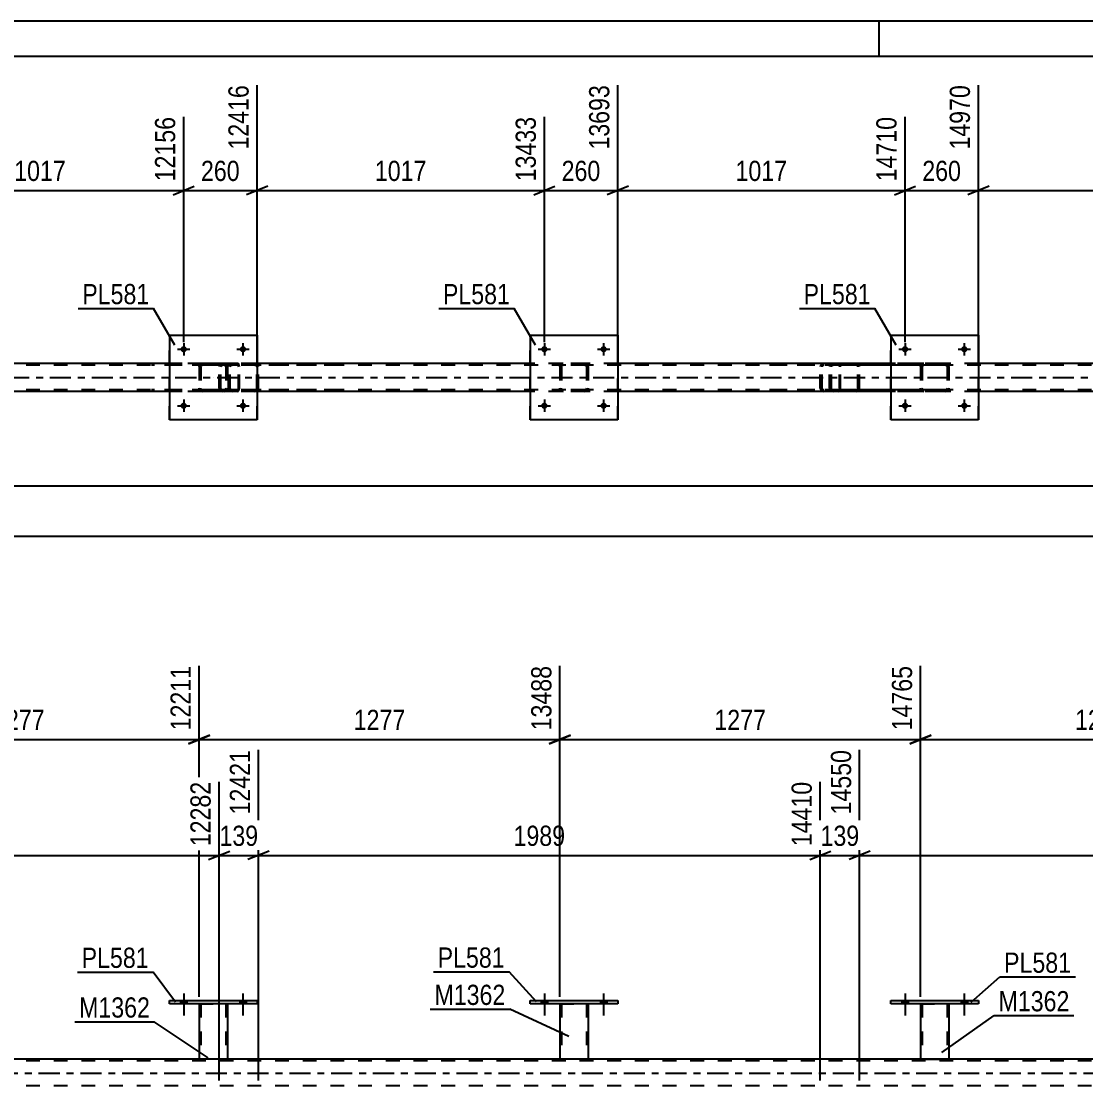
# Model space of a CAD drawing. Header units: millimetres. Extents: x 0 to 841, y 0 to 594.
# Drawn here: x 509.5 to 660.3, y 443.2 to 594 of the extents above; entities that cross this region are included whole.
import ezdxf

# ---------------------------------------------------------------- set-up
doc = ezdxf.new("R2010")
doc.units = ezdxf.units.MM
doc.linetypes.add('DXK_LINE_DOT2', pattern=[3.9198, 1.9599, -1.9599])
doc.linetypes.add('DXK_LINE_DOT3', pattern=[5.9187, 2.979, -0.9799, 0.9799, -0.9799])
doc.styles.add('Arial Narrow', font='ARIALN.TTF', dxfattribs={"height": 0.2})

# ---------------------------------------------------------------- blocks, each defined once
blk = doc.blocks.new('Unknown-283133386-1135')
at = {"color": 5, "linetype": 'Continuous'}
for p, q in [((841, 594), (0, 594)), ((631, 589), (631, 594)), ((836, 589), (5, 589))]:
    blk.add_line(p, q, dxfattribs=at)
blk = doc.blocks.new('Part-283133386-5080 - 5061')
at = {"color": 2, "linetype": 'Continuous'}
for p, q in [((632.67, 549.55), (632.67, 537.55)), ((632.67, 549.55), (645.07, 549.55)), ((645.07, 549.55), (645.07, 537.55)), ((645.07, 537.55), (632.67, 537.55))]:
    blk.add_line(p, q, dxfattribs=at)
at = {"color": 7, "linetype": 'DXK_LINE_DOT2'}
for p, q in [((632.67, 537.55), (632.67, 549.55)), ((645.07, 537.55), (645.07, 549.55))]:
    blk.add_line(p, q, dxfattribs=at)
blk = doc.blocks.new('Part-283133386-5081 - 5061')
at = {"color": 7, "linetype": 'DXK_LINE_DOT2'}
for p, q in [((636.87, 545.07), (636.9, 545.25)), ((636.9, 545.25), (636.87, 545.07)), ((636.87, 545.07), (636.87, 542.03)), ((637.11, 545.07), (637.13, 545.16)), ((637.11, 545.07), (637.11, 542.03)), ((637.13, 545.16), (637.18, 545.24)), ((637.16, 545.51), (637.35, 545.55)), ((637.35, 545.55), (637.16, 545.51)), ((637.18, 545.24), (637.26, 545.29)), ((637.26, 545.29), (637.35, 545.31)), ((640.39, 545.55), (637.35, 545.55)), ((640.39, 545.31), (637.35, 545.31)), ((640.39, 545.55), (640.57, 545.51)), ((640.57, 545.51), (640.39, 545.55)), ((640.39, 545.31), (640.48, 545.29)), ((640.48, 545.29), (640.56, 545.24)), ((640.56, 545.24), (640.61, 545.16)), ((640.61, 545.16), (640.63, 545.07)), ((640.63, 545.07), (640.63, 542.03)), ((640.83, 545.25), (640.87, 545.07)), ((640.87, 545.07), (640.83, 545.25)), ((640.87, 545.07), (640.87, 542.03)), ((636.9, 541.85), (636.87, 542.03)), ((636.87, 542.03), (636.9, 541.85)), ((637.13, 541.94), (637.11, 542.03)), ((637.18, 541.86), (637.13, 541.94)), ((637.35, 541.55), (637.16, 541.59)), ((637.16, 541.59), (637.35, 541.55)), ((637.26, 541.81), (637.18, 541.86)), ((637.35, 541.79), (637.26, 541.81)), ((640.39, 541.79), (637.35, 541.79)), ((640.39, 541.55), (637.35, 541.55)), ((640.48, 541.81), (640.39, 541.79)), ((640.57, 541.59), (640.39, 541.55)), ((640.39, 541.55), (640.57, 541.59)), ((640.56, 541.86), (640.48, 541.81)), ((640.61, 541.94), (640.56, 541.86)), ((640.63, 542.03), (640.61, 541.94)), ((640.87, 542.03), (640.83, 541.85)), ((640.83, 541.85), (640.87, 542.03))]:
    blk.add_line(p, q, dxfattribs=at)
at = {"color": 7, "linetype": 'DXK_LINE_DOT3'}
blk.add_line((638.87, 543.55), (638.87, 543.55), dxfattribs=at)
at = {"color": 7, "linetype": 'DXK_LINE_DOT2'}
for centre, start, end in [((637.35, 545.07), 112.5, 157.5), ((637.35, 545.07), 112.5, 157.5), ((640.39, 545.07), 22.5, 67.5), ((640.39, 545.07), 22.5, 67.5), ((637.35, 542.03), 202.5, 247.5), ((637.35, 542.03), 202.5, 247.5), ((640.39, 542.03), 292.5, 337.5), ((640.39, 542.03), 292.5, 337.5)]:
    blk.add_arc(centre, 0.48, start, end, dxfattribs=at)
blk = doc.blocks.new('Part-283133386-5291 - 5061')
at = {"color": 7, "linetype": 'DXK_LINE_DOT2'}
for p, q in [((766.93, 545.31), (105.18, 545.31)), ((542.91, 545.55), (530.51, 545.55)), ((593.99, 545.55), (581.59, 545.55)), ((645.07, 545.55), (632.67, 545.55)), ((766.93, 541.79), (105.18, 541.79)), ((542.91, 541.55), (530.51, 541.55)), ((593.99, 541.55), (581.59, 541.55)), ((645.07, 541.55), (632.67, 541.55))]:
    blk.add_line(p, q, dxfattribs=at)
at = {"color": 2, "linetype": 'Continuous'}
for p, q in [((530.51, 545.55), (491.83, 545.55)), ((581.59, 545.55), (542.91, 545.55)), ((632.67, 545.55), (593.99, 545.55)), ((683.75, 545.55), (645.07, 545.55)), ((530.51, 541.55), (491.83, 541.55)), ((581.59, 541.55), (542.91, 541.55)), ((632.67, 541.55), (593.99, 541.55)), ((683.75, 541.55), (645.07, 541.55))]:
    blk.add_line(p, q, dxfattribs=at)
at = {"color": 7, "linetype": 'DXK_LINE_DOT3'}
blk.add_line((105.18, 543.55), (766.93, 543.55), dxfattribs=at)
blk = doc.blocks.new('Part-283133386-5086 - 5061')
at = {"color": 2, "linetype": 'Continuous'}
for p, q in [((581.59, 549.55), (581.59, 537.55)), ((581.59, 549.55), (593.99, 549.55)), ((593.99, 549.55), (593.99, 537.55)), ((593.99, 537.55), (581.59, 537.55))]:
    blk.add_line(p, q, dxfattribs=at)
at = {"color": 7, "linetype": 'DXK_LINE_DOT2'}
for p, q in [((581.59, 537.55), (581.59, 549.55)), ((593.99, 537.55), (593.99, 549.55))]:
    blk.add_line(p, q, dxfattribs=at)
blk = doc.blocks.new('Part-283133386-5087 - 5061')
at = {"color": 7, "linetype": 'DXK_LINE_DOT2'}
for p, q in [((585.79, 545.07), (585.82, 545.25)), ((585.82, 545.25), (585.79, 545.07)), ((585.79, 545.07), (585.79, 542.03)), ((586.03, 545.07), (586.04, 545.16)), ((586.03, 545.07), (586.03, 542.03)), ((586.04, 545.16), (586.1, 545.24)), ((586.08, 545.51), (586.27, 545.55)), ((586.27, 545.55), (586.08, 545.51)), ((586.1, 545.24), (586.17, 545.29)), ((586.17, 545.29), (586.27, 545.31)), ((589.31, 545.55), (586.27, 545.55)), ((589.31, 545.31), (586.27, 545.31)), ((589.31, 545.55), (589.49, 545.51)), ((589.49, 545.51), (589.31, 545.55)), ((589.31, 545.31), (589.4, 545.29)), ((589.4, 545.29), (589.48, 545.24)), ((589.48, 545.24), (589.53, 545.16)), ((589.53, 545.16), (589.55, 545.07)), ((589.55, 545.07), (589.55, 542.03)), ((589.75, 545.25), (589.79, 545.07)), ((589.79, 545.07), (589.75, 545.25)), ((589.79, 545.07), (589.79, 542.03)), ((585.82, 541.85), (585.79, 542.03)), ((585.79, 542.03), (585.82, 541.85)), ((586.04, 541.94), (586.03, 542.03)), ((586.1, 541.86), (586.04, 541.94)), ((586.27, 541.55), (586.08, 541.59)), ((586.08, 541.59), (586.27, 541.55)), ((586.17, 541.81), (586.1, 541.86)), ((586.27, 541.79), (586.17, 541.81)), ((589.31, 541.79), (586.27, 541.79)), ((589.31, 541.55), (586.27, 541.55)), ((589.4, 541.81), (589.31, 541.79)), ((589.49, 541.59), (589.31, 541.55)), ((589.31, 541.55), (589.49, 541.59)), ((589.48, 541.86), (589.4, 541.81)), ((589.53, 541.94), (589.48, 541.86)), ((589.55, 542.03), (589.53, 541.94)), ((589.79, 542.03), (589.75, 541.85)), ((589.75, 541.85), (589.79, 542.03))]:
    blk.add_line(p, q, dxfattribs=at)
at = {"color": 7, "linetype": 'DXK_LINE_DOT3'}
blk.add_line((587.79, 543.55), (587.79, 543.55), dxfattribs=at)
at = {"color": 7, "linetype": 'DXK_LINE_DOT2'}
for centre, start, end in [((586.27, 545.07), 112.5, 157.5), ((586.27, 545.07), 112.5, 157.5), ((589.31, 545.07), 22.5, 67.5), ((589.31, 545.07), 22.5, 67.5), ((586.27, 542.03), 202.5, 247.5), ((586.27, 542.03), 202.5, 247.5), ((589.31, 542.03), 292.5, 337.5), ((589.31, 542.03), 292.5, 337.5)]:
    blk.add_arc(centre, 0.48, start, end, dxfattribs=at)
blk = doc.blocks.new('Part-283133386-5197 - 5061')
at = {"color": 7, "linetype": 'DXK_LINE_DOT2'}
for p, q in [((540.13, 545.55), (527.97, 545.55)), ((540.13, 545.31), (527.97, 545.31)), ((537.57, 545.25), (537.53, 545.07)), ((537.53, 542.03), (537.53, 545.07)), ((537.79, 545.07), (537.81, 545.16)), ((537.79, 542.03), (537.79, 545.07)), ((537.81, 545.16), (537.86, 545.24)), ((538.04, 545.55), (537.85, 545.51)), ((537.86, 545.24), (537.94, 545.29)), ((537.94, 545.29), (538.04, 545.31)), ((538.85, 545.55), (538.85, 545.31)), ((540.23, 545.51), (540.13, 545.55)), ((540.13, 545.31), (540.18, 545.29)), ((540.18, 545.29), (540.22, 545.24)), ((540.22, 545.24), (540.25, 545.16)), ((540.32, 545.41), (540.23, 545.51)), ((540.25, 545.16), (540.26, 545.07)), ((540.26, 542.03), (540.26, 545.07)), ((540.38, 545.25), (540.32, 545.41)), ((540.4, 545.07), (540.38, 545.25)), ((540.4, 542.03), (540.4, 545.07)), ((540.13, 541.79), (527.97, 541.79)), ((540.13, 541.55), (527.97, 541.55)), ((537.53, 542.03), (537.57, 541.85)), ((537.81, 541.94), (537.79, 542.03)), ((537.86, 541.86), (537.81, 541.94)), ((537.85, 541.59), (538.04, 541.55)), ((537.94, 541.81), (537.86, 541.86)), ((538.04, 541.79), (537.94, 541.81)), ((538.85, 541.55), (538.85, 541.79)), ((540.18, 541.81), (540.13, 541.79)), ((540.13, 541.55), (540.23, 541.59)), ((540.22, 541.86), (540.18, 541.81)), ((540.25, 541.94), (540.22, 541.86)), ((540.23, 541.59), (540.32, 541.69)), ((540.26, 542.03), (540.25, 541.94)), ((540.32, 541.69), (540.38, 541.85)), ((540.38, 541.85), (540.4, 542.03))]:
    blk.add_line(p, q, dxfattribs=at)
for centre, start, end in [((538.02, 545.05), 111.1941, 156.1506), ((538.02, 542.04), 203.8494, 248.8059)]:
    blk.add_arc(centre, 0.492, start, end, dxfattribs=at)
blk = doc.blocks.new('Part-283133386-5209 - 5061')
at = {"color": 7, "linetype": 'DXK_LINE_DOT2'}
for p, q in [((624.03, 545.25), (623.99, 545.07)), ((623.99, 542.03), (623.99, 545.07)), ((624.24, 545.07), (624.26, 545.16)), ((624.24, 542.03), (624.24, 545.07)), ((624.26, 545.16), (624.32, 545.24)), ((624.5, 545.55), (624.3, 545.51)), ((624.32, 545.24), (624.4, 545.29)), ((624.4, 545.29), (624.5, 545.31)), ((639.49, 545.55), (624.5, 545.55)), ((639.49, 545.31), (624.5, 545.31)), ((627.93, 545.51), (627.73, 545.55)), ((627.73, 545.31), (627.83, 545.29)), ((627.83, 545.29), (627.91, 545.24)), ((627.91, 545.24), (627.97, 545.16)), ((627.97, 545.16), (627.99, 545.07)), ((627.99, 542.03), (627.99, 545.07)), ((628.24, 545.07), (628.2, 545.25)), ((628.24, 542.03), (628.24, 545.07)), ((623.99, 542.03), (624.03, 541.85)), ((624.26, 541.94), (624.24, 542.03)), ((624.32, 541.86), (624.26, 541.94)), ((624.3, 541.59), (624.5, 541.55)), ((624.4, 541.81), (624.32, 541.86)), ((624.5, 541.79), (624.4, 541.81)), ((639.49, 541.79), (624.5, 541.79)), ((639.49, 541.55), (624.5, 541.55)), ((627.83, 541.81), (627.73, 541.79)), ((627.73, 541.55), (627.93, 541.59)), ((627.91, 541.86), (627.83, 541.81)), ((627.97, 541.94), (627.91, 541.86)), ((627.99, 542.03), (627.97, 541.94)), ((628.2, 541.85), (628.24, 542.03))]:
    blk.add_line(p, q, dxfattribs=at)
for centre, start, end in [((624.48, 545.05), 110.7583, 155.68), ((627.75, 545.05), 24.32, 69.2417), ((624.48, 542.05), 204.32, 249.2417), ((627.75, 542.05), 290.7583, 335.68)]:
    blk.add_arc(centre, 0.496, start, end, dxfattribs=at)
blk = doc.blocks.new('Part-283133386-5092 - 5061')
at = {"color": 2, "linetype": 'Continuous'}
for p, q in [((530.51, 549.55), (530.51, 537.55)), ((530.51, 549.55), (542.91, 549.55)), ((542.91, 549.55), (542.91, 537.55)), ((542.91, 537.55), (530.51, 537.55))]:
    blk.add_line(p, q, dxfattribs=at)
at = {"color": 7, "linetype": 'DXK_LINE_DOT2'}
for p, q in [((530.51, 537.55), (530.51, 549.55)), ((542.91, 537.55), (542.91, 549.55))]:
    blk.add_line(p, q, dxfattribs=at)
blk = doc.blocks.new('Part-283133386-5093 - 5061')
at = {"color": 7, "linetype": 'DXK_LINE_DOT2'}
for p, q in [((534.71, 545.07), (534.74, 545.25)), ((534.74, 545.25), (534.71, 545.07)), ((534.71, 545.07), (534.71, 542.03)), ((534.95, 545.07), (534.96, 545.16)), ((534.95, 545.07), (534.95, 542.03)), ((534.96, 545.16), (535.02, 545.24)), ((535, 545.51), (535.19, 545.55)), ((535.19, 545.55), (535, 545.51)), ((535.02, 545.24), (535.09, 545.29)), ((535.09, 545.29), (535.19, 545.31)), ((538.23, 545.55), (535.19, 545.55)), ((538.23, 545.31), (535.19, 545.31)), ((538.23, 545.55), (538.41, 545.51)), ((538.41, 545.51), (538.23, 545.55)), ((538.23, 545.31), (538.32, 545.29)), ((538.32, 545.29), (538.4, 545.24)), ((538.4, 545.24), (538.45, 545.16)), ((538.45, 545.16), (538.47, 545.07)), ((538.47, 545.07), (538.47, 542.03)), ((538.67, 545.25), (538.71, 545.07)), ((538.71, 545.07), (538.67, 545.25)), ((538.71, 545.07), (538.71, 542.03)), ((534.74, 541.85), (534.71, 542.03)), ((534.71, 542.03), (534.74, 541.85)), ((534.96, 541.94), (534.95, 542.03)), ((535.02, 541.86), (534.96, 541.94)), ((535.19, 541.55), (535, 541.59)), ((535, 541.59), (535.19, 541.55)), ((535.09, 541.81), (535.02, 541.86)), ((535.19, 541.79), (535.09, 541.81)), ((538.23, 541.79), (535.19, 541.79)), ((538.23, 541.55), (535.19, 541.55)), ((538.32, 541.81), (538.23, 541.79)), ((538.41, 541.59), (538.23, 541.55)), ((538.23, 541.55), (538.41, 541.59)), ((538.4, 541.86), (538.32, 541.81)), ((538.45, 541.94), (538.4, 541.86)), ((538.47, 542.03), (538.45, 541.94)), ((538.71, 542.03), (538.67, 541.85)), ((538.67, 541.85), (538.71, 542.03))]:
    blk.add_line(p, q, dxfattribs=at)
at = {"color": 7, "linetype": 'DXK_LINE_DOT3'}
blk.add_line((536.71, 543.55), (536.71, 543.55), dxfattribs=at)
at = {"color": 7, "linetype": 'DXK_LINE_DOT2'}
for centre, start, end in [((535.19, 545.07), 112.5, 157.5), ((535.19, 545.07), 112.5, 157.5), ((538.23, 545.07), 22.5, 67.5), ((538.23, 545.07), 22.5, 67.5), ((535.19, 542.03), 202.5, 247.5), ((535.19, 542.03), 202.5, 247.5), ((538.23, 542.03), 292.5, 337.5), ((538.23, 542.03), 292.5, 337.5)]:
    blk.add_arc(centre, 0.48, start, end, dxfattribs=at)
blk = doc.blocks.new('Part-283133386-5196 - 5061')
at = {"color": 7, "linetype": 'DXK_LINE_DOT2'}
for p, q in [((625.26, 545.55), (613.11, 545.55)), ((625.26, 545.31), (613.11, 545.31)), ((622.71, 545.25), (622.67, 545.07)), ((622.67, 542.03), (622.67, 545.07)), ((622.92, 545.07), (622.94, 545.16)), ((622.92, 542.03), (622.92, 545.07)), ((622.94, 545.16), (622.99, 545.24)), ((623.17, 545.55), (622.98, 545.51)), ((622.99, 545.24), (623.08, 545.29)), ((623.08, 545.29), (623.17, 545.31)), ((623.99, 545.31), (623.99, 545.55)), ((625.37, 545.51), (625.26, 545.55)), ((625.26, 545.31), (625.31, 545.29)), ((625.31, 545.29), (625.36, 545.24)), ((625.36, 545.24), (625.39, 545.16)), ((625.45, 545.41), (625.37, 545.51)), ((625.39, 545.16), (625.4, 545.07)), ((625.4, 542.03), (625.4, 545.07)), ((625.51, 545.25), (625.45, 545.41)), ((625.53, 545.07), (625.51, 545.25)), ((625.53, 542.03), (625.53, 545.07)), ((625.26, 541.79), (613.11, 541.79)), ((625.26, 541.55), (613.11, 541.55)), ((622.67, 542.03), (622.71, 541.85)), ((622.94, 541.94), (622.92, 542.03)), ((622.99, 541.86), (622.94, 541.94)), ((622.98, 541.59), (623.17, 541.55)), ((623.08, 541.81), (622.99, 541.86)), ((623.17, 541.79), (623.08, 541.81)), ((623.99, 541.59), (623.99, 541.79)), ((623.99, 541.55), (623.99, 541.59)), ((625.31, 541.81), (625.26, 541.79)), ((625.26, 541.55), (625.37, 541.59)), ((625.36, 541.86), (625.31, 541.81)), ((625.39, 541.94), (625.36, 541.86)), ((625.37, 541.59), (625.45, 541.69)), ((625.4, 542.03), (625.39, 541.94)), ((625.45, 541.69), (625.51, 541.85)), ((625.51, 541.85), (625.53, 542.03))]:
    blk.add_line(p, q, dxfattribs=at)
for centre, start, end in [((623.16, 545.05), 111.1941, 156.1506), ((623.16, 542.04), 203.8494, 248.8059)]:
    blk.add_arc(centre, 0.492, start, end, dxfattribs=at)
blk = doc.blocks.new('Part-283133386-5208 - 5061')
at = {"color": 7, "linetype": 'DXK_LINE_DOT2'}
for p, q in [((538.89, 545.25), (538.85, 545.07)), ((538.85, 542.03), (538.85, 545.07)), ((539.11, 545.07), (539.13, 545.16)), ((539.11, 542.03), (539.11, 545.07)), ((539.13, 545.16), (539.18, 545.24)), ((539.36, 545.55), (539.17, 545.51)), ((539.18, 545.24), (539.27, 545.29)), ((539.27, 545.29), (539.36, 545.31)), ((554.35, 545.55), (539.36, 545.55)), ((554.35, 545.31), (539.36, 545.31)), ((542.79, 545.51), (542.6, 545.55)), ((542.6, 545.31), (542.7, 545.29)), ((542.7, 545.29), (542.78, 545.24)), ((542.78, 545.24), (542.83, 545.16)), ((542.83, 545.16), (542.85, 545.07)), ((542.85, 542.03), (542.85, 545.07)), ((543.11, 545.07), (543.07, 545.25)), ((543.11, 542.03), (543.11, 545.07)), ((538.85, 542.03), (538.89, 541.85)), ((539.13, 541.94), (539.11, 542.03)), ((539.18, 541.86), (539.13, 541.94)), ((539.17, 541.59), (539.36, 541.55)), ((539.27, 541.81), (539.18, 541.86)), ((539.36, 541.79), (539.27, 541.81)), ((554.35, 541.79), (539.36, 541.79)), ((554.35, 541.55), (539.36, 541.55)), ((542.7, 541.81), (542.6, 541.79)), ((542.6, 541.55), (542.79, 541.59)), ((542.78, 541.86), (542.7, 541.81)), ((542.83, 541.94), (542.78, 541.86)), ((542.85, 542.03), (542.83, 541.94)), ((543.07, 541.85), (543.11, 542.03))]:
    blk.add_line(p, q, dxfattribs=at)
for centre, start, end in [((539.34, 545.05), 110.7583, 155.68), ((542.62, 545.05), 24.32, 69.2417), ((539.34, 542.05), 204.32, 249.2417), ((542.62, 542.05), 290.7583, 335.68)]:
    blk.add_arc(centre, 0.496, start, end, dxfattribs=at)
blk = doc.blocks.new('Bolt-283133386-5313 - 5061')
at = {"linetype": 'Continuous'}
for points in [[(532.95, 539.55, -1), (532.07, 539.55, -1)], [(541.35, 539.55, -1), (540.47, 539.55, -1)]]:
    blk.add_hatch(color=1, dxfattribs=at).paths.add_polyline_path(points)
at = {"color": 1, "linetype": 'Continuous'}
for p, q in [((532.51, 540.43), (532.51, 538.67)), ((540.91, 540.43), (540.91, 538.67)), ((531.63, 539.55), (533.39, 539.55)), ((540.03, 539.55), (541.79, 539.55))]:
    blk.add_line(p, q, dxfattribs=at)
blk = doc.blocks.new('Bolt-283133386-5314 - 5061')
at = {"linetype": 'Continuous'}
for points in [[(532.95, 547.55, -1), (532.07, 547.55, -1)], [(541.35, 547.55, -1), (540.47, 547.55, -1)]]:
    blk.add_hatch(color=1, dxfattribs=at).paths.add_polyline_path(points)
at = {"color": 1, "linetype": 'Continuous'}
for p, q in [((531.63, 547.55), (533.39, 547.55)), ((532.51, 548.43), (532.51, 546.67)), ((540.03, 547.55), (541.79, 547.55)), ((540.91, 548.43), (540.91, 546.67))]:
    blk.add_line(p, q, dxfattribs=at)
blk = doc.blocks.new('Bolt-283133386-5315 - 5061')
at = {"linetype": 'Continuous'}
for points in [[(584.03, 539.55, -1), (583.15, 539.55, -1)], [(592.43, 539.55, -1), (591.55, 539.55, -1)]]:
    blk.add_hatch(color=1, dxfattribs=at).paths.add_polyline_path(points)
at = {"color": 1, "linetype": 'Continuous'}
for p, q in [((583.59, 540.43), (583.59, 538.67)), ((591.99, 540.43), (591.99, 538.67)), ((582.71, 539.55), (584.47, 539.55)), ((591.11, 539.55), (592.87, 539.55))]:
    blk.add_line(p, q, dxfattribs=at)
blk = doc.blocks.new('Bolt-283133386-5316 - 5061')
at = {"linetype": 'Continuous'}
for points in [[(584.03, 547.55, -1), (583.15, 547.55, -1)], [(592.43, 547.55, -1), (591.55, 547.55, -1)]]:
    blk.add_hatch(color=1, dxfattribs=at).paths.add_polyline_path(points)
at = {"color": 1, "linetype": 'Continuous'}
for p, q in [((582.71, 547.55), (584.47, 547.55)), ((583.59, 548.43), (583.59, 546.67)), ((591.11, 547.55), (592.87, 547.55)), ((591.99, 548.43), (591.99, 546.67))]:
    blk.add_line(p, q, dxfattribs=at)
blk = doc.blocks.new('Bolt-283133386-5317 - 5061')
at = {"linetype": 'Continuous'}
for points in [[(635.11, 539.55, -1), (634.23, 539.55, -1)], [(643.51, 539.55, -1), (642.63, 539.55, -1)]]:
    blk.add_hatch(color=1, dxfattribs=at).paths.add_polyline_path(points)
at = {"color": 1, "linetype": 'Continuous'}
for p, q in [((634.67, 540.43), (634.67, 538.67)), ((643.07, 540.43), (643.07, 538.67)), ((633.79, 539.55), (635.55, 539.55)), ((642.19, 539.55), (643.95, 539.55))]:
    blk.add_line(p, q, dxfattribs=at)
blk = doc.blocks.new('Bolt-283133386-5318 - 5061')
at = {"linetype": 'Continuous'}
for points in [[(635.11, 547.55, -1), (634.23, 547.55, -1)], [(643.51, 547.55, -1), (642.63, 547.55, -1)]]:
    blk.add_hatch(color=1, dxfattribs=at).paths.add_polyline_path(points)
at = {"color": 1, "linetype": 'Continuous'}
for p, q in [((633.79, 547.55), (635.55, 547.55)), ((634.67, 548.43), (634.67, 546.67)), ((642.19, 547.55), (643.95, 547.55)), ((643.07, 548.43), (643.07, 546.67))]:
    blk.add_line(p, q, dxfattribs=at)
blk = doc.blocks.new('Part-283133386-3366 - 3202')
at = {"color": 2, "linetype": 'Continuous'}
for p, q in [((632.67, 454.84), (632.67, 455.32)), ((632.67, 455.32), (645.07, 455.32)), ((645.07, 455.32), (645.07, 454.84)), ((645.07, 454.84), (632.67, 454.84))]:
    blk.add_line(p, q, dxfattribs=at)
blk = doc.blocks.new('Bolt-283133386-3255 - 3202')
at = {"linetype": 'Continuous'}
for points in [[(634.23, 454.84), (635.11, 454.84), (635.11, 455.32), (634.23, 455.32)], [(642.63, 454.84), (643.51, 454.84), (643.51, 455.32), (642.63, 455.32)]]:
    blk.add_hatch(color=1, dxfattribs=at).paths.add_polyline_path(points)
at = {"color": 1, "linetype": 'Continuous'}
for p, q in [((634.23, 455.32), (634.23, 454.84)), ((634.67, 456.32), (634.67, 453.2)), ((635.11, 455.32), (635.11, 454.84)), ((642.63, 455.32), (642.63, 454.84)), ((643.07, 456.32), (643.07, 453.2)), ((643.51, 455.32), (643.51, 454.84))]:
    blk.add_line(p, q, dxfattribs=at)
blk = doc.blocks.new('Bolt-283133386-3256 - 3202')
at = {"linetype": 'Continuous'}
for points in [[(634.23, 454.84), (635.11, 454.84), (635.11, 455.32), (634.23, 455.32)], [(642.63, 454.84), (643.51, 454.84), (643.51, 455.32), (642.63, 455.32)]]:
    blk.add_hatch(color=1, dxfattribs=at).paths.add_polyline_path(points)
at = {"color": 1, "linetype": 'Continuous'}
for p, q in [((634.23, 455.32), (634.23, 454.84)), ((634.67, 456.32), (634.67, 453.2)), ((635.11, 455.32), (635.11, 454.84)), ((642.63, 455.32), (642.63, 454.84)), ((643.07, 456.32), (643.07, 453.2)), ((643.51, 455.32), (643.51, 454.84))]:
    blk.add_line(p, q, dxfattribs=at)
blk = doc.blocks.new('Bolt-283133386-3257 - 3202')
at = {"linetype": 'Continuous'}
for points in [[(583.15, 454.84), (584.03, 454.84), (584.03, 455.32), (583.15, 455.32)], [(591.55, 454.84), (592.43, 454.84), (592.43, 455.32), (591.55, 455.32)]]:
    blk.add_hatch(color=1, dxfattribs=at).paths.add_polyline_path(points)
at = {"color": 1, "linetype": 'Continuous'}
for p, q in [((583.15, 455.32), (583.15, 454.84)), ((583.59, 456.32), (583.59, 453.2)), ((584.03, 455.32), (584.03, 454.84)), ((591.55, 455.32), (591.55, 454.84)), ((591.99, 456.32), (591.99, 453.2)), ((592.43, 455.32), (592.43, 454.84))]:
    blk.add_line(p, q, dxfattribs=at)
blk = doc.blocks.new('Bolt-283133386-3258 - 3202')
at = {"linetype": 'Continuous'}
for points in [[(583.15, 454.84), (584.03, 454.84), (584.03, 455.32), (583.15, 455.32)], [(591.55, 454.84), (592.43, 454.84), (592.43, 455.32), (591.55, 455.32)]]:
    blk.add_hatch(color=1, dxfattribs=at).paths.add_polyline_path(points)
at = {"color": 1, "linetype": 'Continuous'}
for p, q in [((583.15, 455.32), (583.15, 454.84)), ((583.59, 456.32), (583.59, 453.2)), ((584.03, 455.32), (584.03, 454.84)), ((591.55, 455.32), (591.55, 454.84)), ((591.99, 456.32), (591.99, 453.2)), ((592.43, 455.32), (592.43, 454.84))]:
    blk.add_line(p, q, dxfattribs=at)
blk = doc.blocks.new('Bolt-283133386-3259 - 3202')
at = {"linetype": 'Continuous'}
for points in [[(532.07, 454.84), (532.95, 454.84), (532.95, 455.32), (532.07, 455.32)], [(540.47, 454.84), (541.35, 454.84), (541.35, 455.32), (540.47, 455.32)]]:
    blk.add_hatch(color=1, dxfattribs=at).paths.add_polyline_path(points)
at = {"color": 1, "linetype": 'Continuous'}
for p, q in [((532.07, 455.32), (532.07, 454.84)), ((532.51, 456.32), (532.51, 453.2)), ((532.95, 455.32), (532.95, 454.84)), ((540.47, 455.32), (540.47, 454.84)), ((540.91, 456.32), (540.91, 453.2)), ((541.35, 455.32), (541.35, 454.84))]:
    blk.add_line(p, q, dxfattribs=at)
blk = doc.blocks.new('Bolt-283133386-3260 - 3202')
at = {"linetype": 'Continuous'}
for points in [[(532.07, 454.84), (532.95, 454.84), (532.95, 455.32), (532.07, 455.32)], [(540.47, 454.84), (541.35, 454.84), (541.35, 455.32), (540.47, 455.32)]]:
    blk.add_hatch(color=1, dxfattribs=at).paths.add_polyline_path(points)
at = {"color": 1, "linetype": 'Continuous'}
for p, q in [((532.07, 455.32), (532.07, 454.84)), ((532.51, 456.32), (532.51, 453.2)), ((532.95, 455.32), (532.95, 454.84)), ((540.47, 455.32), (540.47, 454.84)), ((540.91, 456.32), (540.91, 453.2)), ((541.35, 455.32), (541.35, 454.84))]:
    blk.add_line(p, q, dxfattribs=at)
blk = doc.blocks.new('Part-283133386-3376 - 3202')
at = {"color": 2, "linetype": 'Continuous'}
for p, q in [((581.59, 454.84), (581.59, 455.32)), ((581.59, 455.32), (593.99, 455.32)), ((593.99, 455.32), (593.99, 454.84)), ((593.99, 454.84), (581.59, 454.84))]:
    blk.add_line(p, q, dxfattribs=at)
blk = doc.blocks.new('Part-283133386-3288 - 3202')
at = {"color": 2, "linetype": 'Continuous'}
blk.add_line((761, 447), (103.58, 447), dxfattribs=at)
at = {"color": 7, "linetype": 'DXK_LINE_DOT2'}
for p, q in [((766.93, 446.76), (103.58, 446.76)), ((766.93, 443.24), (103.58, 443.24))]:
    blk.add_line(p, q, dxfattribs=at)
at = {"color": 7, "linetype": 'DXK_LINE_DOT3'}
blk.add_line((103.58, 445), (766.93, 445), dxfattribs=at)
blk = doc.blocks.new('Part-283133386-3371 - 3202')
at = {"color": 7, "linetype": 'DXK_LINE_DOT2'}
for p, q in [((636.87, 454.85), (640.87, 454.85)), ((636.87, 454.84), (636.87, 454.85)), ((636.87, 454.85), (636.87, 454.84)), ((637.11, 454.85), (637.11, 447)), ((640.63, 454.85), (640.63, 447)), ((640.87, 454.85), (640.87, 454.84)), ((640.87, 454.84), (640.87, 454.85)), ((640.61, 447), (640.57, 447)), ((640.57, 447), (640.61, 447)), ((640.63, 447), (640.61, 447)), ((640.61, 447), (640.63, 447))]:
    blk.add_line(p, q, dxfattribs=at)
at = {"color": 2, "linetype": 'Continuous'}
for p, q in [((636.87, 454.84), (636.87, 447)), ((640.87, 454.84), (640.87, 447)), ((636.87, 447), (640.87, 447))]:
    blk.add_line(p, q, dxfattribs=at)
blk = doc.blocks.new('Part-283133386-3381 - 3202')
at = {"color": 7, "linetype": 'DXK_LINE_DOT2'}
for p, q in [((585.79, 454.85), (589.79, 454.85)), ((585.79, 454.84), (585.79, 454.85)), ((585.79, 454.85), (585.79, 454.84)), ((586.03, 454.85), (586.03, 447)), ((589.55, 454.85), (589.55, 447)), ((589.79, 454.85), (589.79, 454.84)), ((589.79, 454.84), (589.79, 454.85)), ((589.53, 447), (589.55, 447)), ((589.79, 447), (589.79, 447))]:
    blk.add_line(p, q, dxfattribs=at)
at = {"color": 2, "linetype": 'Continuous'}
for p, q in [((585.79, 454.84), (585.79, 447)), ((589.79, 454.84), (589.79, 447)), ((589.75, 447), (585.79, 447)), ((589.79, 447), (589.75, 447))]:
    blk.add_line(p, q, dxfattribs=at)
blk = doc.blocks.new('Part-283133386-3386 - 3202')
at = {"color": 2, "linetype": 'Continuous'}
for p, q in [((530.51, 454.84), (530.51, 455.32)), ((530.51, 455.32), (542.91, 455.32)), ((542.91, 455.32), (542.91, 454.84)), ((542.91, 454.84), (530.51, 454.84))]:
    blk.add_line(p, q, dxfattribs=at)
blk = doc.blocks.new('Part-283133386-3391 - 3202')
at = {"color": 7, "linetype": 'DXK_LINE_DOT2'}
for p, q in [((534.71, 454.85), (538.71, 454.85)), ((534.71, 454.84), (534.71, 454.85)), ((534.71, 454.85), (534.71, 454.84)), ((534.95, 454.85), (534.95, 447)), ((538.47, 454.85), (538.47, 447)), ((538.71, 454.85), (538.71, 454.84)), ((538.71, 454.84), (538.71, 454.85)), ((538.45, 447), (538.47, 447)), ((538.71, 447), (538.71, 447))]:
    blk.add_line(p, q, dxfattribs=at)
at = {"color": 2, "linetype": 'Continuous'}
for p, q in [((534.71, 454.84), (534.71, 447)), ((538.71, 454.84), (538.71, 447)), ((538.67, 447), (534.71, 447)), ((538.71, 447), (538.67, 447))]:
    blk.add_line(p, q, dxfattribs=at)
blk = doc.blocks.new('StraightDimension-283133386-18928 - 5061')
at = {"color": 7, "linetype": 'Continuous'}
for p, q in [((542.91, 546.55), (542.91, 584.97)), ((583.59, 548.55), (583.59, 580.47)), ((544.41, 570.63), (541.41, 569.43)), ((542.91, 570.03), (583.59, 570.03)), ((582.09, 569.43), (585.09, 570.63))]:
    blk.add_line(p, q, dxfattribs=at)
at = {"color": 0, "linetype": 'Continuous'}
blk.add_wipeout([(582.99, 581.07), (578.79, 581.07), (578.79, 570.73), (582.99, 570.73)], dxfattribs=at)
at = {"color": 0}
blk.add_wipeout([(567.5, 570.78), (567.5, 574.98), (558.99, 574.98), (558.99, 570.78)], dxfattribs=at)
at = {"color": 3, "linetype": 'Continuous', "style": 'Arial Narrow'}
blk.add_text('13433', height=2.863, rotation=90.0002, dxfattribs=at).set_placement((582.39, 571.33))
at = {"color": 3, "style": 'Arial Narrow'}
blk.add_text('1017', height=2.863, dxfattribs=at).set_placement((559.59, 571.38))
blk = doc.blocks.new('StraightDimension-283133386-5351 - 5061')
at = {"color": 7, "linetype": 'Continuous'}
blk.add_line((68.06, 521.09), (767.57, 521.09), dxfattribs=at)
blk = doc.blocks.new('StraightDimension-283133386-16082 - 5061')
at = {"color": 7, "linetype": 'Continuous'}
blk.add_line((68.06, 528.22), (766.93, 528.22), dxfattribs=at)
blk = doc.blocks.new('StraightDimension-283133386-18924 - 5061')
at = {"color": 7, "linetype": 'Continuous'}
for p, q in [((645.07, 546.55), (645.07, 584.97)), ((685.75, 548.55), (685.75, 580.47)), ((646.57, 570.63), (643.57, 569.43)), ((645.07, 570.03), (685.75, 570.03)), ((684.25, 569.43), (687.25, 570.63))]:
    blk.add_line(p, q, dxfattribs=at)
at = {"color": 0, "linetype": 'Continuous'}
blk.add_wipeout([(685.15, 581.07), (680.95, 581.07), (680.95, 570.73), (685.15, 570.73)], dxfattribs=at)
at = {"color": 0}
blk.add_wipeout([(669.66, 570.78), (669.66, 574.98), (661.15, 574.98), (661.15, 570.78)], dxfattribs=at)
at = {"color": 3, "linetype": 'Continuous', "style": 'Arial Narrow'}
blk.add_text('15987', height=2.863, rotation=90.0002, dxfattribs=at).set_placement((684.55, 571.33))
at = {"color": 3, "style": 'Arial Narrow'}
blk.add_text('1017', height=2.863, dxfattribs=at).set_placement((661.75, 571.38))
blk = doc.blocks.new('StraightDimension-283133386-18925 - 5061')
at = {"color": 7, "linetype": 'Continuous'}
for p, q in [((645.07, 546.55), (645.07, 584.97)), ((634.67, 548.55), (634.67, 580.47)), ((633.17, 569.43), (636.17, 570.63)), ((634.67, 570.03), (645.07, 570.03)), ((646.57, 570.63), (643.57, 569.43))]:
    blk.add_line(p, q, dxfattribs=at)
at = {"color": 0}
blk.add_wipeout([(643.21, 570.78), (643.21, 574.98), (636.52, 574.98), (636.52, 570.78)], dxfattribs=at)
at = {"color": 3, "style": 'Arial Narrow'}
blk.add_text('260', height=2.863, dxfattribs=at).set_placement((637.12, 571.38))
at = {"color": 0, "linetype": 'Continuous'}
blk.add_wipeout([(644.47, 585.57), (640.27, 585.57), (640.27, 575.23), (644.47, 575.23)], dxfattribs=at)
at = {"color": 3, "linetype": 'Continuous', "style": 'Arial Narrow'}
blk.add_text('14970', height=2.863, rotation=90.0002, dxfattribs=at).set_placement((643.87, 575.83))
blk = doc.blocks.new('StraightDimension-283133386-18926 - 5061')
at = {"color": 7, "linetype": 'Continuous'}
for p, q in [((593.99, 546.55), (593.99, 584.97)), ((634.67, 548.55), (634.67, 580.47)), ((595.49, 570.63), (592.49, 569.43)), ((593.99, 570.03), (634.67, 570.03)), ((633.17, 569.43), (636.17, 570.63))]:
    blk.add_line(p, q, dxfattribs=at)
at = {"color": 0, "linetype": 'Continuous'}
blk.add_wipeout([(634.07, 581.07), (629.87, 581.07), (629.87, 570.73), (634.07, 570.73)], dxfattribs=at)
at = {"color": 0}
blk.add_wipeout([(618.58, 570.78), (618.58, 574.98), (610.07, 574.98), (610.07, 570.78)], dxfattribs=at)
at = {"color": 3, "linetype": 'Continuous', "style": 'Arial Narrow'}
blk.add_text('14710', height=2.863, rotation=90.0002, dxfattribs=at).set_placement((633.47, 571.33))
at = {"color": 3, "style": 'Arial Narrow'}
blk.add_text('1017', height=2.863, dxfattribs=at).set_placement((610.67, 571.38))
blk = doc.blocks.new('StraightDimension-283133386-18927 - 5061')
at = {"color": 7, "linetype": 'Continuous'}
for p, q in [((593.99, 546.55), (593.99, 584.97)), ((583.59, 548.55), (583.59, 580.47)), ((582.09, 569.43), (585.09, 570.63)), ((583.59, 570.03), (593.99, 570.03)), ((595.49, 570.63), (592.49, 569.43))]:
    blk.add_line(p, q, dxfattribs=at)
at = {"color": 0}
blk.add_wipeout([(592.13, 570.78), (592.13, 574.98), (585.44, 574.98), (585.44, 570.78)], dxfattribs=at)
at = {"color": 3, "style": 'Arial Narrow'}
blk.add_text('260', height=2.863, dxfattribs=at).set_placement((586.04, 571.38))
at = {"color": 0, "linetype": 'Continuous'}
blk.add_wipeout([(593.39, 585.57), (589.19, 585.57), (589.19, 575.23), (593.39, 575.23)], dxfattribs=at)
at = {"color": 3, "linetype": 'Continuous', "style": 'Arial Narrow'}
blk.add_text('13693', height=2.863, rotation=90.0002, dxfattribs=at).set_placement((592.79, 575.83))
blk = doc.blocks.new('StraightDimension-283133386-18929 - 5061')
at = {"color": 7, "linetype": 'Continuous'}
for p, q in [((542.91, 546.55), (542.91, 584.97)), ((532.51, 548.55), (532.51, 580.47)), ((531.01, 569.43), (534.01, 570.63)), ((532.51, 570.03), (542.91, 570.03)), ((544.41, 570.63), (541.41, 569.43))]:
    blk.add_line(p, q, dxfattribs=at)
at = {"color": 0}
blk.add_wipeout([(541.05, 570.78), (541.05, 574.98), (534.36, 574.98), (534.36, 570.78)], dxfattribs=at)
at = {"color": 3, "style": 'Arial Narrow'}
blk.add_text('260', height=2.863, dxfattribs=at).set_placement((534.96, 571.38))
at = {"color": 0, "linetype": 'Continuous'}
blk.add_wipeout([(542.31, 585.57), (538.11, 585.57), (538.11, 575.23), (542.31, 575.23)], dxfattribs=at)
at = {"color": 3, "linetype": 'Continuous', "style": 'Arial Narrow'}
blk.add_text('12416', height=2.863, rotation=90.0002, dxfattribs=at).set_placement((541.71, 575.83))
blk = doc.blocks.new('StraightDimension-283133386-18930 - 5061')
at = {"color": 7, "linetype": 'Continuous'}
for p, q in [((491.83, 546.55), (491.83, 584.97)), ((532.51, 548.55), (532.51, 580.47)), ((493.33, 570.63), (490.33, 569.43)), ((491.83, 570.03), (532.51, 570.03)), ((531.01, 569.43), (534.01, 570.63))]:
    blk.add_line(p, q, dxfattribs=at)
at = {"color": 0, "linetype": 'Continuous'}
blk.add_wipeout([(531.91, 581.07), (527.71, 581.07), (527.71, 570.73), (531.91, 570.73)], dxfattribs=at)
at = {"color": 0}
blk.add_wipeout([(516.42, 570.78), (516.42, 574.98), (507.91, 574.98), (507.91, 570.78)], dxfattribs=at)
at = {"color": 3, "linetype": 'Continuous', "style": 'Arial Narrow'}
blk.add_text('12156', height=2.863, rotation=90.0002, dxfattribs=at).set_placement((531.31, 571.33))
at = {"color": 3, "style": 'Arial Narrow'}
blk.add_text('1017', height=2.863, dxfattribs=at).set_placement((508.51, 571.38))
blk = doc.blocks.new('StraightDimension-283133386-22266 - 3202')
at = {"color": 7, "linetype": 'Continuous'}
for p, q in [((543.11, 444), (543.11, 490.8)), ((622.67, 444), (622.67, 486.3)), ((544.61, 476.46), (541.61, 475.26)), ((621.17, 475.26), (624.17, 476.46)), ((543.11, 475.86), (622.67, 475.86))]:
    blk.add_line(p, q, dxfattribs=at)
at = {"color": 0, "linetype": 'Continuous'}
blk.add_wipeout([(622.07, 486.9), (617.87, 486.9), (617.87, 476.56), (622.07, 476.56)], dxfattribs=at)
at = {"color": 0}
blk.add_wipeout([(587.15, 476.61), (587.15, 480.81), (578.63, 480.81), (578.63, 476.61)], dxfattribs=at)
at = {"color": 3, "linetype": 'Continuous', "style": 'Arial Narrow'}
blk.add_text('14410', height=2.863, rotation=90.0002, dxfattribs=at).set_placement((621.47, 477.16))
at = {"color": 3, "style": 'Arial Narrow'}
blk.add_text('1989', height=2.863, dxfattribs=at).set_placement((579.23, 477.21))
blk = doc.blocks.new('StraightDimension-283133386-13494 - 3202')
at = {"color": 7, "linetype": 'Continuous'}
for p, q in [((585.79, 455.85), (585.79, 502.72)), ((636.87, 455.85), (636.87, 502.72)), ((587.29, 492.87), (584.29, 491.67)), ((585.79, 492.27), (636.87, 492.27)), ((635.37, 491.67), (638.37, 492.87))]:
    blk.add_line(p, q, dxfattribs=at)
at = {"color": 0, "linetype": 'Continuous'}
blk.add_wipeout([(636.27, 503.32), (632.07, 503.32), (632.07, 492.97), (636.27, 492.97)], dxfattribs=at)
at = {"color": 0}
blk.add_wipeout([(615.58, 493.02), (615.58, 497.22), (607.07, 497.22), (607.07, 493.02)], dxfattribs=at)
at = {"color": 3, "linetype": 'Continuous', "style": 'Arial Narrow'}
blk.add_text('14765', height=2.863, rotation=90.0002, dxfattribs=at).set_placement((635.67, 493.57))
at = {"color": 3, "style": 'Arial Narrow'}
blk.add_text('1277', height=2.863, dxfattribs=at).set_placement((607.67, 493.62))
blk = doc.blocks.new('StraightDimension-283133386-22267 - 3202')
at = {"color": 7, "linetype": 'Continuous'}
for p, q in [((543.11, 444), (543.11, 490.8)), ((537.53, 444), (537.53, 486.3)), ((536.03, 475.26), (539.03, 476.46)), ((544.61, 476.46), (541.61, 475.26)), ((537.53, 475.86), (543.11, 475.86))]:
    blk.add_line(p, q, dxfattribs=at)
at = {"color": 0}
blk.add_wipeout([(543.66, 476.61), (543.66, 480.81), (536.98, 480.81), (536.98, 476.61)], dxfattribs=at)
at = {"color": 3, "style": 'Arial Narrow'}
blk.add_text('139', height=2.863, dxfattribs=at).set_placement((537.58, 477.21))
at = {"color": 0, "linetype": 'Continuous'}
blk.add_wipeout([(542.51, 491.4), (538.31, 491.4), (538.31, 481.06), (542.51, 481.06)], dxfattribs=at)
at = {"color": 3, "linetype": 'Continuous', "style": 'Arial Narrow'}
blk.add_text('12421', height=2.863, rotation=90.0002, dxfattribs=at).set_placement((541.91, 481.66))
blk = doc.blocks.new('StraightDimension-283133386-13493 - 3202')
at = {"color": 7, "linetype": 'Continuous'}
for p, q in [((636.87, 455.85), (636.87, 502.72)), ((687.95, 455.85), (687.95, 502.72)), ((638.37, 492.87), (635.37, 491.67)), ((636.87, 492.27), (687.95, 492.27)), ((686.45, 491.67), (689.45, 492.87))]:
    blk.add_line(p, q, dxfattribs=at)
at = {"color": 0, "linetype": 'Continuous'}
blk.add_wipeout([(687.35, 503.32), (683.15, 503.32), (683.15, 492.97), (687.35, 492.97)], dxfattribs=at)
at = {"color": 0}
blk.add_wipeout([(666.66, 493.02), (666.66, 497.22), (658.15, 497.22), (658.15, 493.02)], dxfattribs=at)
at = {"color": 3, "linetype": 'Continuous', "style": 'Arial Narrow'}
blk.add_text('16042', height=2.863, rotation=90.0002, dxfattribs=at).set_placement((686.75, 493.57))
at = {"color": 3, "style": 'Arial Narrow'}
blk.add_text('1277', height=2.863, dxfattribs=at).set_placement((658.75, 493.62))
blk = doc.blocks.new('StraightDimension-283133386-13495 - 3202')
at = {"color": 7, "linetype": 'Continuous'}
for p, q in [((534.71, 455.85), (534.71, 502.72)), ((585.79, 455.85), (585.79, 502.72)), ((536.21, 492.87), (533.21, 491.67)), ((534.71, 492.27), (585.79, 492.27)), ((584.29, 491.67), (587.29, 492.87))]:
    blk.add_line(p, q, dxfattribs=at)
at = {"color": 0, "linetype": 'Continuous'}
blk.add_wipeout([(585.19, 503.32), (580.99, 503.32), (580.99, 492.97), (585.19, 492.97)], dxfattribs=at)
at = {"color": 0}
blk.add_wipeout([(564.5, 493.02), (564.5, 497.22), (555.99, 497.22), (555.99, 493.02)], dxfattribs=at)
at = {"color": 3, "linetype": 'Continuous', "style": 'Arial Narrow'}
blk.add_text('13488', height=2.863, rotation=90.0002, dxfattribs=at).set_placement((584.59, 493.57))
at = {"color": 3, "style": 'Arial Narrow'}
blk.add_text('1277', height=2.863, dxfattribs=at).set_placement((556.59, 493.62))
blk = doc.blocks.new('StraightDimension-283133386-13496 - 3202')
at = {"color": 7, "linetype": 'Continuous'}
for p, q in [((483.63, 455.85), (483.63, 502.72)), ((534.71, 455.85), (534.71, 502.72)), ((485.13, 492.87), (482.13, 491.67)), ((483.63, 492.27), (534.71, 492.27)), ((533.21, 491.67), (536.21, 492.87))]:
    blk.add_line(p, q, dxfattribs=at)
at = {"color": 0, "linetype": 'Continuous'}
blk.add_wipeout([(534.11, 503.32), (529.91, 503.32), (529.91, 492.97), (534.11, 492.97)], dxfattribs=at)
at = {"color": 0}
blk.add_wipeout([(513.42, 493.02), (513.42, 497.22), (504.91, 497.22), (504.91, 493.02)], dxfattribs=at)
at = {"color": 3, "linetype": 'Continuous', "style": 'Arial Narrow'}
blk.add_text('12211', height=2.863, rotation=90.0002, dxfattribs=at).set_placement((533.51, 493.57))
at = {"color": 3, "style": 'Arial Narrow'}
blk.add_text('1277', height=2.863, dxfattribs=at).set_placement((505.51, 493.62))
blk = doc.blocks.new('StraightDimension-283133386-22264 - 3202')
at = {"color": 7, "linetype": 'Continuous'}
for p, q in [((628.24, 444), (628.24, 490.8)), ((707.8, 444), (707.8, 486.3)), ((629.74, 476.46), (626.74, 475.26)), ((706.3, 475.26), (709.3, 476.46)), ((628.24, 475.86), (707.8, 475.86))]:
    blk.add_line(p, q, dxfattribs=at)
at = {"color": 0, "linetype": 'Continuous'}
blk.add_wipeout([(707.2, 486.9), (703, 486.9), (703, 476.56), (707.2, 476.56)], dxfattribs=at)
at = {"color": 0}
blk.add_wipeout([(672.28, 476.61), (672.28, 480.81), (663.77, 480.81), (663.77, 476.61)], dxfattribs=at)
at = {"color": 3, "linetype": 'Continuous', "style": 'Arial Narrow'}
blk.add_text('16539', height=2.863, rotation=90.0002, dxfattribs=at).set_placement((706.6, 477.16))
at = {"color": 3, "style": 'Arial Narrow'}
blk.add_text('1989', height=2.863, dxfattribs=at).set_placement((664.37, 477.21))
blk = doc.blocks.new('StraightDimension-283133386-22265 - 3202')
at = {"color": 7, "linetype": 'Continuous'}
for p, q in [((628.24, 444), (628.24, 490.8)), ((622.67, 444), (622.67, 486.3)), ((621.17, 475.26), (624.17, 476.46)), ((629.74, 476.46), (626.74, 475.26)), ((622.67, 475.86), (628.24, 475.86))]:
    blk.add_line(p, q, dxfattribs=at)
at = {"color": 0}
blk.add_wipeout([(628.8, 476.61), (628.8, 480.81), (622.11, 480.81), (622.11, 476.61)], dxfattribs=at)
at = {"color": 3, "style": 'Arial Narrow'}
blk.add_text('139', height=2.863, dxfattribs=at).set_placement((622.71, 477.21))
at = {"color": 0, "linetype": 'Continuous'}
blk.add_wipeout([(627.64, 491.4), (623.44, 491.4), (623.44, 481.06), (627.64, 481.06)], dxfattribs=at)
at = {"color": 3, "linetype": 'Continuous', "style": 'Arial Narrow'}
blk.add_text('14550', height=2.863, rotation=90.0002, dxfattribs=at).set_placement((627.04, 481.66))
blk = doc.blocks.new('StraightDimension-283133386-22268 - 3202')
at = {"color": 7, "linetype": 'Continuous'}
for p, q in [((457.98, 444), (457.98, 490.8)), ((537.53, 444), (537.53, 486.3)), ((459.48, 476.46), (456.48, 475.26)), ((536.03, 475.26), (539.03, 476.46)), ((457.98, 475.86), (537.53, 475.86))]:
    blk.add_line(p, q, dxfattribs=at)
at = {"color": 0, "linetype": 'Continuous'}
blk.add_wipeout([(536.93, 486.9), (532.73, 486.9), (532.73, 476.56), (536.93, 476.56)], dxfattribs=at)
at = {"color": 0}
blk.add_wipeout([(502.01, 476.61), (502.01, 480.81), (493.5, 480.81), (493.5, 476.61)], dxfattribs=at)
at = {"color": 3, "linetype": 'Continuous', "style": 'Arial Narrow'}
blk.add_text('12282', height=2.863, rotation=90.0002, dxfattribs=at).set_placement((536.33, 477.16))
at = {"color": 3, "style": 'Arial Narrow'}
blk.add_text('1989', height=2.863, dxfattribs=at).set_placement((494.1, 477.21))
blk = doc.blocks.new('Mark-283133386-5076 - 5061')
at = {"color": 0}
blk.add_wipeout([(629.81, 553.93), (629.81, 556.93), (620.31, 556.93), (620.31, 553.93)], dxfattribs=at)
blk.add_wipeout([(629.81, 553.93), (629.81, 556.93), (620.31, 556.93), (620.31, 553.93)], dxfattribs=at)
at = {"color": 30, "linetype": 'Continuous'}
for p in [(619.71, 553.33), (633.41, 548.13)]:
    blk.add_line(p, (630.41, 553.33), dxfattribs=at)
at = {"color": 3, "style": 'Arial Narrow'}
blk.add_text('PL581', height=2.863, dxfattribs=at).set_placement((620.31, 553.93))
blk = doc.blocks.new('Mark-283133386-5082 - 5061')
at = {"color": 0}
blk.add_wipeout([(578.73, 553.93), (578.73, 556.93), (569.23, 556.93), (569.23, 553.93)], dxfattribs=at)
blk.add_wipeout([(578.73, 553.93), (578.73, 556.93), (569.23, 556.93), (569.23, 553.93)], dxfattribs=at)
at = {"color": 30, "linetype": 'Continuous'}
for p in [(568.63, 553.33), (582.33, 548.13)]:
    blk.add_line(p, (579.33, 553.33), dxfattribs=at)
at = {"color": 3, "style": 'Arial Narrow'}
blk.add_text('PL581', height=2.863, dxfattribs=at).set_placement((569.23, 553.93))
blk = doc.blocks.new('Mark-283133386-5088 - 5061')
at = {"color": 0}
blk.add_wipeout([(527.65, 553.93), (527.65, 556.93), (518.15, 556.93), (518.15, 553.93)], dxfattribs=at)
blk.add_wipeout([(527.65, 553.93), (527.65, 556.93), (518.15, 556.93), (518.15, 553.93)], dxfattribs=at)
at = {"color": 30, "linetype": 'Continuous'}
for p in [(517.55, 553.33), (531.25, 548.13)]:
    blk.add_line(p, (528.25, 553.33), dxfattribs=at)
at = {"color": 3, "style": 'Arial Narrow'}
blk.add_text('PL581', height=2.863, dxfattribs=at).set_placement((518.15, 553.93))
blk = doc.blocks.new('Mark-283133386-3362 - 3202')
at = {"color": 0}
blk.add_wipeout([(658.2, 459.24), (658.2, 462.24), (648.7, 462.24), (648.7, 459.24)], dxfattribs=at)
blk.add_wipeout([(658.2, 459.24), (658.2, 462.24), (648.7, 462.24), (648.7, 459.24)], dxfattribs=at)
at = {"color": 30, "linetype": 'Continuous'}
for p, q in [((644.03, 455.08), (648.1, 458.64)), ((648.1, 458.64), (658.8, 458.64))]:
    blk.add_line(p, q, dxfattribs=at)
at = {"color": 3, "style": 'Arial Narrow'}
blk.add_text('PL581', height=2.863, dxfattribs=at).set_placement((648.7, 459.24))
blk = doc.blocks.new('Mark-283133386-3372 - 3202')
at = {"color": 0}
blk.add_wipeout([(577.99, 459.96), (577.99, 462.96), (568.48, 462.96), (568.48, 459.96)], dxfattribs=at)
blk.add_wipeout([(577.99, 459.96), (577.99, 462.96), (568.48, 462.96), (568.48, 459.96)], dxfattribs=at)
at = {"color": 30, "linetype": 'Continuous'}
for p in [(567.88, 459.36), (582.5, 455.12)]:
    blk.add_line(p, (578.59, 459.36), dxfattribs=at)
at = {"color": 3, "style": 'Arial Narrow'}
blk.add_text('PL581', height=2.863, dxfattribs=at).set_placement((568.48, 459.96))
blk = doc.blocks.new('Mark-283133386-3382 - 3202')
at = {"color": 0}
blk.add_wipeout([(527.57, 459.93), (527.57, 462.93), (518.06, 462.93), (518.06, 459.93)], dxfattribs=at)
blk.add_wipeout([(527.57, 459.93), (527.57, 462.93), (518.06, 462.93), (518.06, 459.93)], dxfattribs=at)
at = {"color": 30, "linetype": 'Continuous'}
for p in [(517.46, 459.33), (531.36, 455.08)]:
    blk.add_line(p, (528.17, 459.33), dxfattribs=at)
at = {"color": 3, "style": 'Arial Narrow'}
blk.add_text('PL581', height=2.863, dxfattribs=at).set_placement((518.06, 459.93))
blk = doc.blocks.new('Mark-283133386-3367 - 3202')
at = {"color": 0}
blk.add_wipeout([(657.97, 453.78), (657.97, 456.78), (647.92, 456.78), (647.92, 453.78)], dxfattribs=at)
blk.add_wipeout([(657.97, 453.78), (657.97, 456.78), (647.92, 456.78), (647.92, 453.78)], dxfattribs=at)
at = {"color": 30, "linetype": 'Continuous'}
for p, q in [((639.87, 447.95), (647.32, 453.18)), ((647.32, 453.18), (658.57, 453.18))]:
    blk.add_line(p, q, dxfattribs=at)
at = {"color": 3, "style": 'Arial Narrow'}
blk.add_text('M1362', height=2.863, dxfattribs=at).set_placement((647.92, 453.78))
blk = doc.blocks.new('Mark-283133386-3377 - 3202')
at = {"color": 0}
blk.add_wipeout([(578.08, 454.68), (578.08, 457.68), (568.03, 457.68), (568.03, 454.68)], dxfattribs=at)
blk.add_wipeout([(578.08, 454.68), (578.08, 457.68), (568.03, 457.68), (568.03, 454.68)], dxfattribs=at)
at = {"color": 30, "linetype": 'Continuous'}
for p in [(567.43, 454.08), (587.07, 450.19)]:
    blk.add_line(p, (578.68, 454.08), dxfattribs=at)
at = {"color": 3, "style": 'Arial Narrow'}
blk.add_text('M1362', height=2.863, dxfattribs=at).set_placement((568.03, 454.68))
blk = doc.blocks.new('Mark-283133386-3387 - 3202')
at = {"color": 0}
blk.add_wipeout([(527.75, 452.89), (527.75, 455.89), (517.7, 455.89), (517.7, 452.89)], dxfattribs=at)
blk.add_wipeout([(527.75, 452.89), (527.75, 455.89), (517.7, 455.89), (517.7, 452.89)], dxfattribs=at)
at = {"color": 30, "linetype": 'Continuous'}
for p in [(517.1, 452.29), (535.98, 447.18)]:
    blk.add_line(p, (528.35, 452.29), dxfattribs=at)
at = {"color": 3, "style": 'Arial Narrow'}
blk.add_text('M1362', height=2.863, dxfattribs=at).set_placement((517.7, 452.89))

msp = doc.modelspace()

# ---------------------------------------------------------------- block references
for name in ['Unknown-283133386-1135', 'Part-283133386-5092 - 5061', 'Part-283133386-5086 - 5061', 'Part-283133386-5080 - 5061', 'Part-283133386-5291 - 5061', 'Bolt-283133386-5314 - 5061', 'Bolt-283133386-5316 - 5061', 'Bolt-283133386-5318 - 5061', 'Part-283133386-5197 - 5061', 'Part-283133386-5093 - 5061', 'Part-283133386-5208 - 5061', 'Part-283133386-5087 - 5061', 'Part-283133386-5196 - 5061', 'Part-283133386-5209 - 5061', 'Part-283133386-5081 - 5061', 'Bolt-283133386-5313 - 5061', 'Bolt-283133386-5315 - 5061', 'Bolt-283133386-5317 - 5061', 'Part-283133386-3386 - 3202', 'Bolt-283133386-3259 - 3202', 'Bolt-283133386-3260 - 3202', 'Part-283133386-3376 - 3202', 'Bolt-283133386-3257 - 3202', 'Bolt-283133386-3258 - 3202', 'Part-283133386-3366 - 3202', 'Bolt-283133386-3255 - 3202', 'Bolt-283133386-3256 - 3202', 'Part-283133386-3391 - 3202', 'Part-283133386-3381 - 3202', 'Part-283133386-3371 - 3202', 'Part-283133386-3288 - 3202']:
    msp.add_blockref(name, (0, 0))

# ---------------------------------------------------------------- next in the draw order: block references
for name in ['StraightDimension-283133386-18928 - 5061', 'StraightDimension-283133386-18924 - 5061', 'StraightDimension-283133386-5351 - 5061', 'StraightDimension-283133386-22266 - 3202']:
    msp.add_blockref(name, (0, 0))

# ---------------------------------------------------------------- next in the draw order: block references
for name in ['StraightDimension-283133386-18929 - 5061', 'StraightDimension-283133386-18925 - 5061', 'StraightDimension-283133386-16082 - 5061', 'StraightDimension-283133386-13494 - 3202', 'StraightDimension-283133386-22267 - 3202']:
    msp.add_blockref(name, (0, 0))

# ---------------------------------------------------------------- next in the draw order: block references
for name in ['StraightDimension-283133386-18930 - 5061', 'StraightDimension-283133386-18926 - 5061', 'StraightDimension-283133386-13495 - 3202', 'StraightDimension-283133386-13493 - 3202']:
    msp.add_blockref(name, (0, 0))

# ---------------------------------------------------------------- next in the draw order: block references
for name in ['StraightDimension-283133386-18927 - 5061', 'Mark-283133386-5088 - 5061', 'Mark-283133386-5076 - 5061', 'StraightDimension-283133386-13496 - 3202', 'StraightDimension-283133386-22264 - 3202', 'Mark-283133386-3372 - 3202']:
    msp.add_blockref(name, (0, 0))

# ---------------------------------------------------------------- next in the draw order: block references
for name in ['Mark-283133386-5082 - 5061', 'StraightDimension-283133386-22268 - 3202', 'StraightDimension-283133386-22265 - 3202', 'Mark-283133386-3362 - 3202', 'Mark-283133386-3377 - 3202']:
    msp.add_blockref(name, (0, 0))

# ---------------------------------------------------------------- next in the draw order: block references
for name in ['Mark-283133386-3382 - 3202', 'Mark-283133386-3367 - 3202']:
    msp.add_blockref(name, (0, 0))

# ---------------------------------------------------------------- next in the draw order: block references
msp.add_blockref('Mark-283133386-3387 - 3202', (0, 0))

doc.saveas('drawing.dxf')
